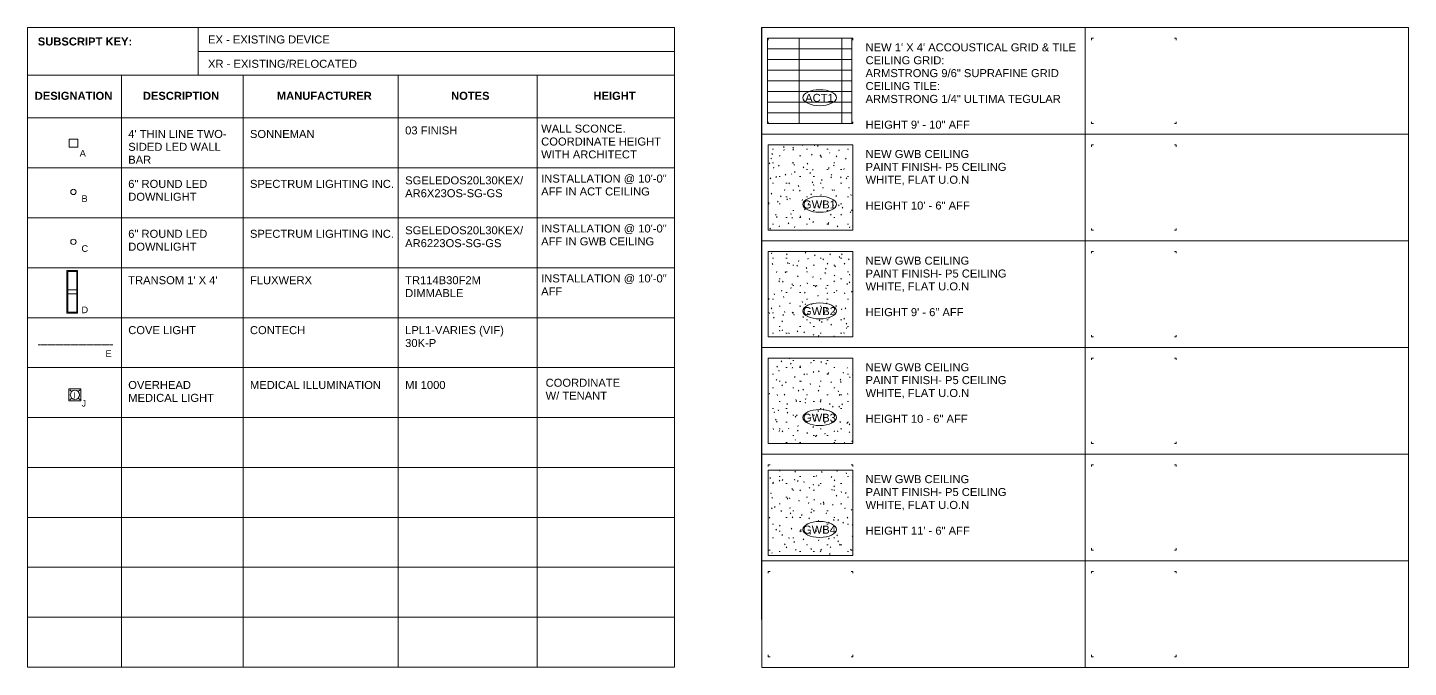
# Model space of a CAD drawing. Header units: inches. Extents: x 50 to 3088, y -595 to 388.
# Drawn here: x 1534 to 3088, y -461 to 260 of the extents above; entities that cross this region are included whole.
import ezdxf

# ---------------------------------------------------------------- set-up
doc = ezdxf.new("R2010")
doc.units = ezdxf.units.IN
doc.header["$MEASUREMENT"] = 0
doc.linetypes.add('Demolished 3_16_', pattern=[0.28125, 0.1875, -0.09375])
for name, color, linetype, lineweight in [('A-ANNO-NOTE', 131, 'Continuous', 9), ('A-DETL', 90, 'Continuous', 9), ('A-DETL-DEMO', 6, 'Demolished 3_16_', 9), ('A-DETL-GENF', 92, 'Continuous', 9), ('A-DETL-MEDM', 33, 'Continuous', 20), ('A-DETL-THIN', 151, 'Continuous', 9), ('E-LITE-EQPM', 33, 'Continuous', 9), ('G-ANNO-TEXT', 231, 'Continuous', 9)]:
    doc.layers.add(name, color=color, linetype=linetype, lineweight=lineweight)
doc.styles.add('Arial_1', font='arial.ttf', dxfattribs={"height": 7.5})
doc.styles.add('Arial_2', font='arial.ttf', dxfattribs={"height": 9})
doc.styles.add('Arial_B', font='arialbd.ttf', dxfattribs={"height": 9})
doc.styles.add('Tahoma', font='tahoma.ttf', dxfattribs={"height": 6})
pattern_1 = [(0, (2425.803, 0), (30.72, 7.68), [1.267, -21.773, 1.267, -21.773, -122.88]), (0, (2425.803, 0), (30.72, 7.68), [-46.08, 1.267, -44.813, 1.267, -21.773, -53.76]), (0, (2425.803, 0), (30.72, 7.68), [-115.2, 1.267, -14.093, 1.267, -37.133]), (120, (2437.323, 3.84), (-22.01108, 22.7643), [1.267, -21.773, 1.267, -21.773, -122.88]), (120, (2437.323, 3.84), (-22.01108, 22.7643), [-46.08, 1.267, -44.813, 1.267, -21.773, -53.76]), (120, (2437.323, 3.84), (-22.01108, 22.7643), [-115.2, 1.267, -14.093, 1.267, -37.133]), (240, (2441.163, 19.2), (-8.70892, -30.4443), [1.267, -21.773, 1.267, -21.773, -122.88]), (240, (2441.163, 19.2), (-8.70892, -30.4443), [-46.08, 1.267, -44.813, 1.267, -21.773, -53.76]), (240, (2441.163, 19.2), (-8.70892, -30.4443), [-115.2, 1.267, -14.093, 1.267, -37.133])]

# ---------------------------------------------------------------- blocks, each defined once
blk = doc.blocks.new('Family - ___-365451-_A1004 - Light Fixture Schedule')
at = {"layer": 'E-LITE-EQPM', "lineweight": 20}
for start, end in [(0, 180), (180, 0)]:
    blk.add_arc((-14.3, 18.5), 3, start, end, dxfattribs=at)
blk = doc.blocks.new('Family - ___-1751756-_A1004 - Light Fixture Schedule')
at = {"layer": 'E-LITE-EQPM', "lineweight": 20}
for p, q in [((-21.6, -13.8), (-9.6, -13.8)), ((-21.6, -61.8), (-21.6, -13.8)), ((-21.6, -61.8), (-21.6, -13.8)), ((-21.6, -13.8), (-9.6, -13.8)), ((-20.6, -60.8), (-20.6, -14.8)), ((-20.6, -14.8), (-10.6, -14.8)), ((-10.6, -14.8), (-10.6, -60.8)), ((-9.6, -13.8), (-9.6, -61.8)), ((-9.6, -13.8), (-9.6, -61.8)), ((-10.6, -35.6), (-20.6, -35.6)), ((-10.6, -40.1), (-20.6, -40.1)), ((-9.6, -61.8), (-21.6, -61.8)), ((-9.6, -61.8), (-21.6, -61.8)), ((-10.6, -60.8), (-20.6, -60.8))]:
    blk.add_line(p, q, dxfattribs=at)
blk = doc.blocks.new('Family - ___-2145768-_A1004 - Light Fixture Schedule')
at = {"layer": 'E-LITE-EQPM', "lineweight": 20}
for start, end in [(0, 180), (180, 0)]:
    blk.add_arc((-14.3, 74.7), 3, start, end, dxfattribs=at)
blk = doc.blocks.new('Family - ___-1754229-_A1004 - Light Fixture Schedule')
at = {"layer": 'A-ANNO-NOTE', "lineweight": 20}
for p, q in [((-19.3, -147), (-5.8, -147)), ((-19.3, -160.5), (-19.3, -147)), ((-16.3, -150.1), (-18.4, -148)), ((-9, -150), (-6.8, -147.9)), ((-5.8, -147), (-5.8, -160.5)), ((-5.8, -160.5), (-19.3, -160.5)), ((-16.2, -157.4), (-18.3, -159.5)), ((-8.9, -157.3), (-6.8, -159.4))]:
    blk.add_line(p, q, dxfattribs=at)
blk.add_circle((-12.6, -153.7), 5.16, dxfattribs=at)
at = {"layer": 'A-ANNO-NOTE', "insert": (-14.3, -150.9), "char_height": 6, "width": 1.515, "attachment_point": 1, "style": 'Tahoma'}
blk.add_mtext('J', dxfattribs=at)
blk = doc.blocks.new('FORM Finish Tag - Default w_arrow-62639-_A1004 - Reflected Ceiling Schedule')
at = {"layer": 'A-ANNO-NOTE', "lineweight": 20}
blk.add_ellipse((-0.5, 180.8), major_axis=(-18.8, 0), ratio=0.478314, dxfattribs=at)

msp = doc.modelspace()

# ---------------------------------------------------------------- hatches: boundary and pattern name
at = {"layer": 'A-DETL-GENF'}
h = msp.add_hatch(dxfattribs=at)
h.set_pattern_fill('FP_38', color=250, style=0, pattern_type=2)
h.set_pattern_definition([(0, (2354.219, 43.682), (0, 12), []), (90, (2354.22, 43.68), (-48, 3e-15), [])])
h.paths.add_polyline_path([(2461.6599, 151.6816), (2461.6599, 247.6816), (2366.4499, 247.6816), (2366.4499, 151.6816)], flags=0)
h = msp.add_hatch(dxfattribs=at)
h.set_pattern_fill('FP_13', color=250, style=0, pattern_type=2)
h.set_pattern_definition(pattern_1)
h.paths.add_polyline_path([(2367.4499, 31.637), (2462.6599, 31.637), (2462.6599, 127.637), (2367.4499, 127.637)], flags=0)
h = msp.add_hatch(dxfattribs=at)
h.set_pattern_fill('FP_13', color=250, style=0, pattern_type=2)
h.set_pattern_definition(pattern_1)
h.paths.add_polyline_path([(2367.4499, -88.4077), (2462.6599, -88.4077), (2462.6599, 7.5923), (2367.4499, 7.5923)], flags=0)
h = msp.add_hatch(dxfattribs=at)
h.set_pattern_fill('FP_13', color=250, style=0, pattern_type=2)
h.set_pattern_definition(pattern_1)
h.paths.add_polyline_path([(2461.6599, -208.4077), (2462.6599, -208.4077), (2462.6599, -112.4077), (2367.4499, -112.4077), (2367.4499, -208.4077)], flags=0)
h = msp.add_hatch(dxfattribs=at)
h.set_pattern_fill('FP_13', color=250, style=0, pattern_type=2)
h.set_pattern_definition(pattern_1)
h.paths.add_polyline_path([(2462.6599, -334.4077), (2462.6599, -238.4077), (2367.4499, -238.4077), (2367.4499, -334.4077), (2461.6599, -334.4077)], flags=0)

# ---------------------------------------------------------------- linework, layer by layer
at = {"layer": 'A-DETL', "lineweight": 13}
for p, q in [((1580.9415, 125.0182), (1580.9415, 133.9722)), ((1590.9504, 133.9722), (1580.9415, 133.9722)), ((1590.9504, 124.9722), (1580.9415, 124.9722)), ((1590.9504, 133.9722), (1590.8669, 124.9722))]:
    msp.add_line(p, q, dxfattribs=at)
at = {"layer": 'A-DETL-DEMO'}
msp.add_line((1546.0288, -97.4713), (1630.0288, -97.4713), dxfattribs=at)
at = {"layer": 'A-DETL-MEDM'}
for p, q in [((2360.0342, 259.704), (3087.5549, 259.704)), ((2461.6599, 247.6816), (2366.4499, 247.6816)), ((2366.4499, 247.6816), (2366.4499, 151.6816)), ((2461.6599, 151.6816), (2461.6599, 247.6816)), ((1534.3087, 205.9719), (2261.8294, 205.9719)), ((1639.8087, 205.9719), (1639.8087, -460.0281)), ((1776.7297, 205.9719), (1776.7297, -460.2781)), ((1951.3247, 205.9719), (1951.3247, -460.2781)), ((2107.3247, 205.9719), (2107.3247, -460.2781)), ((1534.3087, 157.9719), (2261.8294, 157.9719)), ((2366.4499, 151.6816), (2461.6599, 151.6816)), ((2462.6599, 127.637), (2367.4499, 127.637)), ((2367.4499, 127.637), (2367.4499, 31.637)), ((2462.6599, 31.637), (2462.6599, 127.637)), ((2367.4499, 31.637), (2462.6599, 31.637)), ((2462.6599, 7.5923), (2367.4499, 7.5923)), ((2367.4499, 7.5923), (2367.4499, -88.4077)), ((2462.6599, -88.4077), (2462.6599, 7.5923)), ((2367.4499, -88.4077), (2462.6599, -88.4077)), ((2462.6599, -112.4077), (2367.4499, -112.4077)), ((2367.4499, -112.4077), (2367.4499, -208.4077)), ((2462.6599, -208.4077), (2462.6599, -112.4077)), ((2367.4499, -208.4077), (2462.6599, -208.4077)), ((2462.6599, -238.4077), (2367.4499, -238.4077)), ((2367.4499, -238.4077), (2367.4499, -334.4077)), ((2462.6599, -334.4077), (2462.6599, -238.4077)), ((2367.4499, -334.4077), (2462.6599, -334.4077))]:
    msp.add_line(p, q, dxfattribs=at)
at = {"layer": 'A-DETL-THIN'}
for p, q in [((1534.3294, 259.704), (2261.8294, 259.704)), ((1534.3294, -460.296), (1534.3294, 259.704)), ((1726.3247, 205.9719), (1726.3247, 259.704)), ((2261.8294, 259.704), (2261.8294, -460.296)), ((2360.0342, 259.704), (3087.5342, 259.704)), ((2360.0342, 259.704), (3087.5549, 259.704)), ((2360.0342, -406.564), (2360.0342, 259.704)), ((2360.0549, 259.704), (3087.5549, 259.704)), ((2360.0549, -460.564), (2360.0549, 259.704)), ((2723.7946, 259.704), (2723.7946, -460.564)), ((3087.5342, 259.704), (3087.5342, -406.564)), ((3087.5549, 259.704), (3087.5549, -460.564)), ((2367.4499, 247.6816), (2369.4499, 247.6816)), ((2367.4499, 247.6816), (2367.4499, 245.6816)), ((2462.6599, 247.6816), (2460.6599, 247.6816)), ((2462.6599, 247.6816), (2462.6599, 245.6816)), ((2731.1896, 247.6816), (2733.1896, 247.6816)), ((2731.1896, 247.6816), (2731.1896, 245.6816)), ((2826.3996, 247.6816), (2824.3996, 247.6816)), ((2826.3996, 247.6816), (2826.3996, 245.6816)), ((1726.3247, 232.8379), (2261.8294, 232.8379)), ((2367.4499, 151.6816), (2367.4499, 153.6816)), ((2367.4499, 151.6816), (2369.4499, 151.6816)), ((2462.6599, 151.6816), (2460.6599, 151.6816)), ((2462.6599, 151.6816), (2462.6599, 153.6816)), ((2731.1896, 151.6816), (2731.1896, 153.6816)), ((2731.1896, 151.6816), (2733.1896, 151.6816)), ((2826.3996, 151.6816), (2824.3996, 151.6816)), ((2826.3996, 151.6816), (2826.3996, 153.6816)), ((2360.0342, 139.6593), (3087.5549, 139.6593)), ((2367.4499, 127.637), (2369.4499, 127.637)), ((2367.4499, 127.637), (2367.4499, 125.637)), ((2462.6599, 127.637), (2460.6599, 127.637)), ((2462.6599, 127.637), (2462.6599, 125.637)), ((2731.1896, 127.637), (2733.1896, 127.637)), ((2731.1896, 127.637), (2731.1896, 125.637)), ((2826.3996, 127.637), (2824.3996, 127.637)), ((2826.3996, 127.637), (2826.3996, 125.637)), ((1534.3087, 101.7658), (2261.8294, 101.7658)), ((1534.3087, 45.5596), (2261.8294, 45.5596)), ((2367.4499, 31.637), (2367.4499, 33.637)), ((2367.4499, 31.637), (2369.4499, 31.637)), ((2462.6599, 31.637), (2460.6599, 31.637)), ((2462.6599, 31.637), (2462.6599, 33.637)), ((2731.1896, 31.637), (2731.1896, 33.637)), ((2731.1896, 31.637), (2733.1896, 31.637)), ((2826.3996, 31.637), (2824.3996, 31.637)), ((2826.3996, 31.637), (2826.3996, 33.637)), ((2360.0342, 19.6146), (3087.5549, 19.6146)), ((2367.4499, 7.5923), (2369.4499, 7.5923)), ((2367.4499, 7.5923), (2367.4499, 5.5923)), ((2462.6599, 7.5923), (2460.6599, 7.5923)), ((2462.6599, 7.5923), (2462.6599, 5.5923)), ((2731.1896, 7.5923), (2733.1896, 7.5923)), ((2731.1896, 7.5923), (2731.1896, 5.5923)), ((2826.3996, 7.5923), (2824.3996, 7.5923)), ((2826.3996, 7.5923), (2826.3996, 5.5923)), ((1534.3087, -10.6466), (2261.8294, -10.6466)), ((1534.3087, -66.8528), (2261.8294, -66.8528)), ((2367.4499, -88.4077), (2367.4499, -86.4077)), ((2367.4499, -88.4077), (2369.4499, -88.4077)), ((2462.6599, -88.4077), (2460.6599, -88.4077)), ((2462.6599, -88.4077), (2462.6599, -86.4077)), ((2731.1896, -88.4077), (2731.1896, -86.4077)), ((2731.1896, -88.4077), (2733.1896, -88.4077)), ((2826.3996, -88.4077), (2824.3996, -88.4077)), ((2826.3996, -88.4077), (2826.3996, -86.4077)), ((2360.0342, -100.43), (3087.5549, -100.43)), ((1534.3087, -123.059), (2261.8294, -123.059)), ((2367.4499, -112.4524), (2369.4499, -112.4524)), ((2367.4499, -112.4524), (2367.4499, -114.4524)), ((2462.6599, -112.4524), (2460.6599, -112.4524)), ((2462.6599, -112.4524), (2462.6599, -114.4524)), ((2731.1896, -112.4524), (2733.1896, -112.4524)), ((2731.1896, -112.4524), (2731.1896, -114.4524)), ((2826.3996, -112.4524), (2824.3996, -112.4524)), ((2826.3996, -112.4524), (2826.3996, -114.4524)), ((1534.3087, -179.2651), (2261.8294, -179.2651)), ((2367.4499, -208.4077), (2367.4499, -206.4524)), ((2367.4499, -208.4524), (2367.4499, -208.4077)), ((2367.4499, -208.4524), (2369.4499, -208.4524)), ((2462.6599, -208.4524), (2460.6599, -208.4524)), ((2462.6599, -208.4077), (2462.6599, -206.4524)), ((2462.6599, -208.4524), (2462.6599, -208.4077)), ((2731.1896, -208.4524), (2731.1896, -206.4524)), ((2731.1896, -208.4524), (2733.1896, -208.4524)), ((2826.3996, -208.4524), (2824.3996, -208.4524)), ((2826.3996, -208.4524), (2826.3996, -206.4524)), ((2360.0342, -220.4747), (3087.5549, -220.4747)), ((2367.4499, -232.497), (2369.4499, -232.497)), ((2367.4499, -232.497), (2367.4499, -234.497)), ((2462.6599, -232.497), (2460.6599, -232.497)), ((2462.6599, -232.497), (2462.6599, -234.497)), ((2731.1896, -232.497), (2733.1896, -232.497)), ((2731.1896, -232.497), (2731.1896, -234.497)), ((2826.3996, -232.497), (2824.3996, -232.497)), ((2826.3996, -232.497), (2826.3996, -234.497)), ((1534.3087, -235.4713), (2261.8294, -235.4713)), ((1534.3087, -291.6775), (2261.8294, -291.6775)), ((2360.0342, -340.5194), (3087.5549, -340.5194)), ((2367.4499, -328.497), (2367.4499, -326.497)), ((2367.4499, -328.497), (2369.4499, -328.497)), ((2462.6599, -328.497), (2460.6599, -328.497)), ((2462.6599, -328.497), (2462.6599, -326.497)), ((2731.1896, -328.497), (2731.1896, -326.497)), ((2731.1896, -328.497), (2733.1896, -328.497)), ((2826.3996, -328.497), (2824.3996, -328.497)), ((2826.3996, -328.497), (2826.3996, -326.497)), ((1534.3087, -347.8837), (2261.8294, -347.8837)), ((2367.4499, -352.5417), (2369.4499, -352.5417)), ((2367.4499, -352.5417), (2367.4499, -354.5417)), ((2462.6599, -352.5417), (2460.6599, -352.5417)), ((2462.6599, -352.5417), (2462.6599, -354.5417)), ((2731.1896, -352.5417), (2733.1896, -352.5417)), ((2731.1896, -352.5417), (2731.1896, -354.5417)), ((2826.3996, -352.5417), (2824.3996, -352.5417)), ((2826.3996, -352.5417), (2826.3996, -354.5417)), ((1534.3087, -404.0899), (2261.8294, -404.0899)), ((2367.4499, -448.5417), (2367.4499, -446.5417)), ((2367.4499, -448.5417), (2369.4499, -448.5417)), ((2462.6599, -448.5417), (2460.6599, -448.5417)), ((2462.6599, -448.5417), (2462.6599, -446.5417)), ((2731.1896, -448.5417), (2731.1896, -446.5417)), ((2731.1896, -448.5417), (2733.1896, -448.5417)), ((2826.3996, -448.5417), (2824.3996, -448.5417)), ((2826.3996, -448.5417), (2826.3996, -446.5417)), ((2261.8294, -460.296), (1534.3294, -460.296)), ((3087.5549, -460.564), (2360.0549, -460.564))]:
    msp.add_line(p, q, dxfattribs=at)

# ---------------------------------------------------------------- block references
at = {"lineweight": 20}
for name in ['Family - ___-2145768-_A1004 - Light Fixture Schedule', 'Family - ___-365451-_A1004 - Light Fixture Schedule', 'Family - ___-1751756-_A1004 - Light Fixture Schedule']:
    msp.add_blockref(name, (1600.0981, 0), dxfattribs=at)
at = {"color": 250, "lineweight": 9}
msp.add_blockref('Family - ___-1754229-_A1004 - Light Fixture Schedule', (1600.0981, 0), dxfattribs=at)
at = {"layer": 'A-ANNO-NOTE', "lineweight": 20}
for p in [(2425.803, 0), (2425.803, -120.0447), (2425.803, -240.0893), (2425.803, -360.0893), (2425.803, -486.0893)]:
    msp.add_blockref('FORM Finish Tag - Default w_arrow-62639-_A1004 - Reflected Ceiling Schedule', p, dxfattribs=at)

# ---------------------------------------------------------------- texts
at = {"layer": 'A-ANNO-NOTE', "char_height": 9, "attachment_point": 2, "line_spacing_factor": 0.941778, "style": 'Arial_2'}
for s, insert, width in [('ACT1', (2425.0235, 185.1157), 38.344907), ('GWB1', (2425.0235, 65.071), 44.184792), ('GWB2', (2425.0235, -54.9737), 44.184792), ('GWB3', (2425.0235, -174.9737), 44.184792), ('GWB4', (2425.0235, -300.9737), 44.184792)]:
    msp.add_mtext(s, dxfattribs=dict(at, insert=insert, width=width))
at = {"layer": 'G-ANNO-TEXT', "color": 7, "attachment_point": 1}
for s, insert, char_height, width, style in [('SUBSCRIPT KEY:', (1545.7773, 248.5608), 9, 130.29, 'Arial_B'), ('EX - EXISTING DEVICE', (1737.2545, 250.8108), 9, 166.65, 'Arial_2'), ("NEW 1' X 4' ACCOUSTICAL GRID & TILE", (2476.9219, 241.9411), 9, 289.971, 'Arial_2'), ('XR - EXISTING/RELOCATED', (1737.2545, 223.4495), 9, 204.828, 'Arial_2'), ('CEILING GRID: ', (2476.9219, 227.4411), 9, 112.413, 'Arial_2'), ('ARMSTRONG 9/6" SUPRAFINE GRID ', (2476.9219, 212.9411), 9, 271.185, 'Arial_2'), ('DESIGNATION', (1542.3208, 187.3996), 9, 106.656, 'Arial_B'), ('DESCRIPTION', (1663.9242, 187.3996), 9, 105.444, 'Arial_B'), ('MANUFACTURER', (1814.6447, 187.3996), 9, 130.896, 'Arial_B'), ('NOTES', (2010.6814, 187.3996), 9, 53.631, 'Arial_B'), ('HEIGHT', (2170.8121, 187.3996), 9, 58.479, 'Arial_B'), ('CEILING TILE: ', (2476.9219, 198.4411), 9, 106.05, 'Arial_2'), ('ARMSTRONG 1/4" ULTIMA TEGULAR', (2476.9219, 183.9411), 9, 269.67, 'Arial_2'), ("4' THIN LINE TWO- ", (1647.4962, 144.4784), 9, 139.986, 'Arial_2'), ('SONNEMAN ', (1784.4172, 144.4784), 9, 93.93, 'Arial_2'), ('03 FINISH ', (1959.0122, 148.4475), 9, 75.447, 'Arial_2'), ('WALL SCONCE. ', (2112.0122, 150.4475), 9, 121.503, 'Arial_2'), ('HEIGHT 9\' - 10" AFF ', (2476.9219, 154.9411), 9, 147.561, 'Arial_2'), ('SIDED LED WALL ', (1647.4962, 129.9784), 9, 132.108, 'Arial_2'), ('COORDINATE HEIGHT', (2112.0122, 135.9475), 9, 165.438, 'Arial_2'), ('A', (1592.8691, 121.9032), 7.5, 8.787, 'Arial_1'), ('BAR', (1647.4962, 115.4784), 9, 31.815, 'Arial_2'), ('WITH ARCHITECT ', (2112.0122, 121.4475), 9, 136.35, 'Arial_2'), ('NEW GWB CEILING', (2476.9219, 121.8965), 9, 143.925, 'Arial_2'), ('INSTALLATION @ 10\'-0" ', (2112.0122, 94.2413), 9, 176.649, 'Arial_2'), ('PAINT FINISH- P5 CEILING ', (2476.9219, 107.3965), 9, 197.253, 'Arial_2'), ('6" ROUND LED ', (1647.4962, 88.2722), 9, 113.625, 'Arial_2'), ('SPECTRUM LIGHTING INC. ', (1784.4172, 88.2722), 9, 202.707, 'Arial_2'), ('AR6X23OS-SG-GS ', (1959.0122, 77.7413), 9, 138.774, 'Arial_2'), ('SGELEDOS20L30KEX/ ', (1959.0122, 92.2413), 9, 166.65, 'Arial_2'), ('AFF IN ACT CEILING', (2112.0122, 79.7413), 9, 149.076, 'Arial_2'), ('WHITE, FLAT U.O.N', (2476.9219, 92.8965), 9, 143.319, 'Arial_2'), ('B', (1594.8691, 70.9032), 7.5, 8.787, 'Arial_1'), ('DOWNLIGHT', (1647.4962, 73.7722), 9, 94.839, 'Arial_2'), ('HEIGHT 10\' - 6" AFF ', (2476.9219, 63.8965), 9, 147.561, 'Arial_2'), ('6" ROUND LED ', (1647.4962, 32.066), 9, 113.625, 'Arial_2'), ('SPECTRUM LIGHTING INC. ', (1784.4172, 32.066), 9, 202.707, 'Arial_2'), ('SGELEDOS20L30KEX/ ', (1959.0122, 36.0351), 9, 166.65, 'Arial_2'), ('INSTALLATION @ 10\'-0" ', (2112.0122, 38.0351), 9, 176.649, 'Arial_2'), ('DOWNLIGHT', (1647.4962, 17.566), 9, 94.839, 'Arial_2'), ('AR6223OS-SG-GS ', (1959.0122, 21.5351), 9, 137.259, 'Arial_2'), ('AFF IN GWB CEILING', (2112.0122, 23.5351), 9, 155.742, 'Arial_2'), ('C', (1594.8691, 14.6971), 7.5, 9.393, 'Arial_1'), ('NEW GWB CEILING', (2476.9219, 1.8518), 9, 143.925, 'Arial_2'), ('PAINT FINISH- P5 CEILING ', (2476.9219, -12.6482), 9, 197.253, 'Arial_2'), ("TRANSOM 1' X 4' ", (1647.4962, -20.1711), 9, 127.563, 'Arial_2'), ('FLUXWERX ', (1784.4172, -20.1711), 9, 89.991, 'Arial_2'), ('TR114B30F2M', (1959.0122, -20.1711), 9, 104.232, 'Arial_2'), ('INSTALLATION @ 10\'-0" ', (2112.0122, -18.1711), 9, 176.649, 'Arial_2'), ('WHITE, FLAT U.O.N', (2476.9219, -27.1482), 9, 143.319, 'Arial_2'), ('DIMMABLE ', (1959.0122, -34.6711), 9, 84.84, 'Arial_2'), ('AFF', (2112.0122, -32.6711), 9, 29.088, 'Arial_2'), ('D', (1594.8691, -54.3029), 7.5, 9.393, 'Arial_1'), ('HEIGHT 9\' - 6" AFF ', (2476.9219, -56.1482), 9, 139.077, 'Arial_2'), ('COVE LIGHT ', (1647.4962, -76.3773), 9, 97.566, 'Arial_2'), ('CONTECH', (1784.4172, -76.3773), 9, 76.659, 'Arial_2'), ('LPL1-VARIES (VIF)', (1959.0122, -76.3773), 9, 135.441, 'Arial_2'), ('30K-P', (1959.0122, -90.8773), 9, 42.723, 'Arial_2'), ('E', (1621.8862, -103.6344), 7.5, 8.787, 'Arial_1'), ('NEW GWB CEILING', (2476.9219, -118.1482), 9, 143.925, 'Arial_2'), ('OVERHEAD ', (1647.4962, -138.1113), 9, 91.203, 'Arial_2'), ('MEDICAL ILLUMINATION ', (1784.4172, -138.1113), 9, 184.224, 'Arial_2'), ('MI 1000 ', (1959.0122, -138.1113), 9, 59.388, 'Arial_2'), ('COORDINATE ', (2117.0122, -135.6113), 9, 107.262, 'Arial_2'), ('PAINT FINISH- P5 CEILING ', (2476.9219, -132.6482), 9, 197.253, 'Arial_2'), ('MEDICAL LIGHT ', (1647.4962, -152.6113), 9, 122.109, 'Arial_2'), ('W/ TENANT ', (2117.0122, -150.1113), 9, 89.688, 'Arial_2'), ('WHITE, FLAT U.O.N', (2476.9219, -147.1482), 9, 143.319, 'Arial_2'), ('J', (1594.8691, -159.4493), 7.5, 6.666, 'Arial_1'), ('HEIGHT 10 - 6" AFF ', (2476.9219, -176.1482), 9, 144.531, 'Arial_2'), ('NEW GWB CEILING', (2476.9219, -244.1482), 9, 143.925, 'Arial_2'), ('PAINT FINISH- P5 CEILING ', (2476.9219, -258.6482), 9, 197.253, 'Arial_2'), ('WHITE, FLAT U.O.N', (2476.9219, -273.1482), 9, 143.319, 'Arial_2'), ('HEIGHT 11\' - 6" AFF ', (2476.9219, -302.1482), 9, 147.561, 'Arial_2')]:
    msp.add_mtext(s, dxfattribs=dict(at, insert=insert, char_height=char_height, width=width, style=style))

doc.saveas('drawing.dxf')
